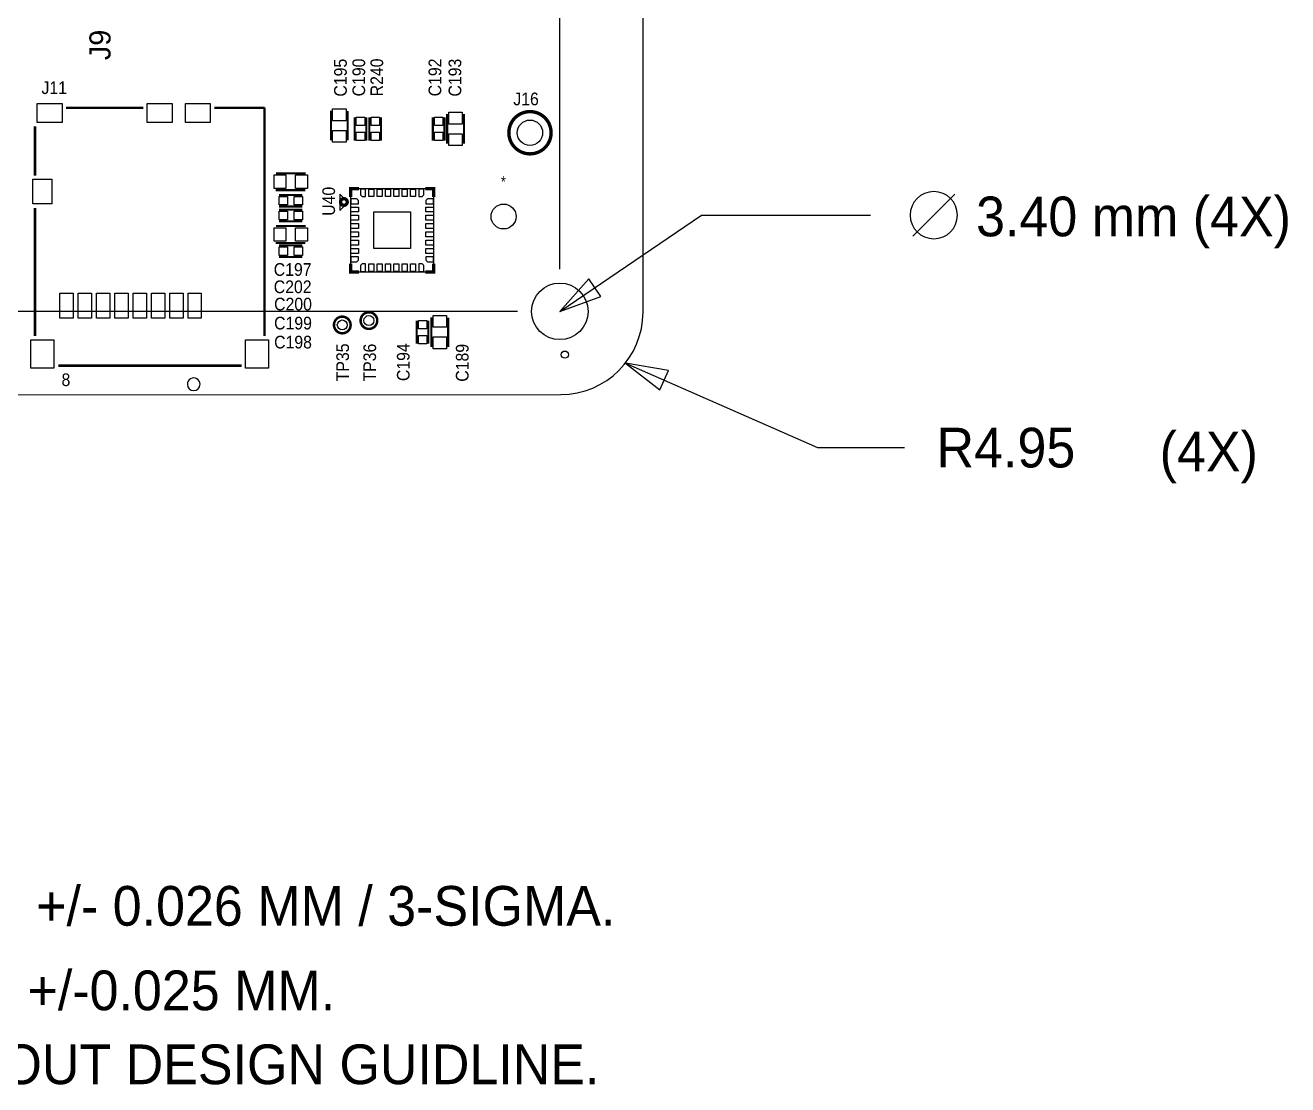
# Model space of a CAD drawing. Extents: x -2476 to 8518, y -1808 to 7994.
# Drawn here: x 4050 to 7038, y -1633 to 874 of the extents above; entities that cross this region are included whole.
import ezdxf
from ezdxf.enums import TextEntityAlignment as Align

# ---------------------------------------------------------------- set-up
doc = ezdxf.new("R2010")
doc.units = 0
doc.layers.add('1', color=211, linetype='CONTINUOUS')
doc.layers.add('2', color=191, linetype='CONTINUOUS')

msp = doc.modelspace()

# ---------------------------------------------------------------- linework, layer by layer
at = {"layer": '1'}
for points in [[(5315.0902, 297.4191), (5315.0902, 4825), (5925, 5350), (5925, 5984.5)], [(6250, 475), (6150, 375)], [(5315.0902, 197.4191), (5650, 425), (6050, 425)], [(5383.7502, 274.3009), (5315.0902, 197.4191), (5411.8522, 232.9454), (5383.7502, 274.3009)], [(5215.0902, 197.4191), (-272.5, 197.4191)], [(5470.3151, 75.1411), (5925, -125), (6130.5, -125)], [(5571.9125, 57.735), (5470.3151, 75.1411), (5551.7688, 11.9723), (5571.9125, 57.735)]]:
    msp.add_lwpolyline(points, dxfattribs=at)
for points in [[(195, 0), (5317.0449, 0.5482, 0.414025), (5511.9402, 195.5691), (5511.9402, 4489.3111, 0.414251), (5316.9402, 4684.3361), (194.9413, 4684.993, 0.414163), (0, 4490.018), (0, 194.982, 0.414187)], [(6255.9017, 425, 1), (6144.0983, 425, 1)]]:
    msp.add_lwpolyline(points, format="xyb", close=True, dxfattribs=at)
at = {"layer": '2'}
for points in [[(4078.41265, 689.2069), (4137.46775, 689.2069), (4137.46775, 643.9313), (4078.41265, 643.9313)], [(4338.91265, 689.2069), (4397.96775, 689.2069), (4397.96775, 643.9313), (4338.91265, 643.9313)], [(4428.91265, 689.2069), (4487.96775, 689.2069), (4487.96775, 643.9313), (4428.91265, 643.9313)], [(4809.2472, 648.3014), (4777.3574, 648.3014), (4777.3574, 676.2542), (4809.2472, 676.2542)], [(5084.2472, 640.6242), (5052.3574, 640.6242), (5052.3574, 668.577), (5084.2472, 668.577)], [(4833.26295, 656.7659), (4853.34165, 656.7659), (4853.34165, 637.0809), (4833.26295, 637.0809)], [(4868.26295, 656.7659), (4888.34165, 656.7659), (4888.34165, 637.0809), (4868.26295, 637.0809)], [(5018.26295, 656.7659), (5038.34165, 656.7659), (5038.34165, 637.0809), (5018.26295, 637.0809)], [(4809.2472, 597.514), (4777.3574, 597.514), (4777.3574, 625.4668), (4809.2472, 625.4668)], [(4853.34165, 601.6479), (4833.26295, 601.6479), (4833.26295, 621.3329), (4853.34165, 621.3329)], [(4888.34165, 601.6479), (4868.26295, 601.6479), (4868.26295, 621.3329), (4888.34165, 621.3329)], [(5038.34165, 601.6479), (5018.26295, 601.6479), (5018.26295, 621.3329), (5038.34165, 621.3329)], [(5084.2472, 589.8368), (5052.3574, 589.8368), (5052.3574, 617.7896), (5084.2472, 617.7896)], [(4113.078, 510.59665), (4113.078, 451.54155), (4067.8024, 451.54155), (4067.8024, 510.59665)], [(4666.885, 520.1518), (4666.885, 488.262), (4638.9322, 488.262), (4638.9322, 520.1518)], [(4717.6724, 520.1518), (4717.6724, 488.262), (4689.7196, 488.262), (4689.7196, 520.1518)], [(4843.4992, 486.6478), (4843.4992, 472.8683), (4847.4362, 468.9314), (4855.3102, 468.9314), (4855.3102, 486.6478)], [(4874.9952, 468.93135), (4863.1842, 468.93135), (4863.1842, 486.64785), (4874.9952, 486.64785)], [(4894.6802, 468.93135), (4882.8692, 468.93135), (4882.8692, 486.64785), (4894.6802, 486.64785)], [(4914.3653, 468.93135), (4902.5543, 468.93135), (4902.5543, 486.64785), (4914.3653, 486.64785)], [(4934.0503, 468.93135), (4922.2393, 468.93135), (4922.2393, 486.64785), (4934.0503, 486.64785)], [(4953.7354, 468.93135), (4941.9244, 468.93135), (4941.9244, 486.64785), (4953.7354, 486.64785)], [(4973.4204, 468.93135), (4961.6094, 468.93135), (4961.6094, 486.64785), (4973.4204, 486.64785)], [(4981.2944, 486.6478), (4981.2944, 468.9314), (4989.1684, 468.9314), (4993.1054, 472.8683), (4993.1054, 486.6478)], [(4650.7433, 449.1675), (4650.7433, 469.2462), (4670.4283, 469.2462), (4670.4283, 449.1675)], [(4705.8613, 469.24625), (4705.8613, 449.16755), (4686.1763, 449.16755), (4686.1763, 469.24625)], [(4814.3576, 455.3682), (4794.6725, 475.0533), (4794.6725, 435.6832)], [(4834.6409, 464.01), (4820.8614, 464.01), (4820.8614, 452.199), (4838.5778, 452.199), (4838.5778, 460.073)], [(5015.7432, 464.01), (5001.9637, 464.01), (4998.0268, 460.073), (4998.0268, 452.199), (5015.7432, 452.199)], [(4650.7433, 414.1675), (4650.7433, 434.2462), (4670.4283, 434.2462), (4670.4283, 414.1675)], [(4705.8613, 434.24625), (4705.8613, 414.16755), (4686.1763, 414.16755), (4686.1763, 434.24625)], [(4820.8613, 432.514), (4820.8613, 444.325), (4838.5778, 444.325), (4838.5778, 432.514)], [(4820.8613, 412.829), (4820.8613, 424.64), (4838.5778, 424.64), (4838.5778, 412.829)], [(4874.9953, 345.8999), (4874.9953, 432.5139), (4961.6093, 432.5139), (4961.6093, 345.8999)], [(4998.0267, 432.514), (4998.0267, 444.325), (5015.7432, 444.325), (5015.7432, 432.514)], [(4998.0267, 412.829), (4998.0267, 424.64), (5015.7432, 424.64), (5015.7432, 412.829)], [(4666.885, 395.1518), (4666.885, 363.262), (4638.9322, 363.262), (4638.9322, 395.1518)], [(4717.6724, 395.1518), (4717.6724, 363.262), (4689.7196, 363.262), (4689.7196, 395.1518)], [(4820.8613, 393.1439), (4820.8613, 404.9549), (4838.5778, 404.9549), (4838.5778, 393.1439)], [(4998.0267, 393.1439), (4998.0267, 404.9549), (5015.7432, 404.9549), (5015.7432, 393.1439)], [(4820.8613, 373.4589), (4820.8613, 385.2699), (4838.5778, 385.2699), (4838.5778, 373.4589)], [(4820.8613, 353.7738), (4820.8613, 365.5848), (4838.5778, 365.5848), (4838.5778, 353.7738)], [(4998.0267, 373.4589), (4998.0267, 385.2699), (5015.7432, 385.2699), (5015.7432, 373.4589)], [(4998.0267, 353.7738), (4998.0267, 365.5848), (5015.7432, 365.5848), (5015.7432, 353.7738)], [(4650.7433, 329.9549), (4650.7433, 350.0336), (4670.4283, 350.0336), (4670.4283, 329.9549)], [(4705.8613, 350.03365), (4705.8613, 329.95495), (4686.1763, 329.95495), (4686.1763, 350.03365)], [(4820.8613, 334.0888), (4820.8613, 345.8998), (4838.5778, 345.8998), (4838.5778, 334.0888)], [(4998.0267, 334.0888), (4998.0267, 345.8998), (5015.7432, 345.8998), (5015.7432, 334.0888)], [(4838.5778, 326.2148), (4820.8614, 326.2148), (4820.8614, 314.4038), (4834.6409, 314.4038), (4838.5778, 318.3408)], [(4843.4992, 305.5455), (4843.4992, 291.766), (4855.3102, 291.766), (4855.3102, 309.4824), (4847.4362, 309.4824)], [(4874.9952, 291.76595), (4863.1842, 291.76595), (4863.1842, 309.48245), (4874.9952, 309.48245)], [(4894.6802, 291.76595), (4882.8692, 291.76595), (4882.8692, 309.48245), (4894.6802, 309.48245)], [(4914.3653, 291.76595), (4902.5543, 291.76595), (4902.5543, 309.48245), (4914.3653, 309.48245)], [(4934.0503, 291.76595), (4922.2393, 291.76595), (4922.2393, 309.48245), (4934.0503, 309.48245)], [(4953.7354, 291.76595), (4941.9244, 291.76595), (4941.9244, 309.48245), (4953.7354, 309.48245)], [(4973.4204, 291.76595), (4961.6094, 291.76595), (4961.6094, 309.48245), (4973.4204, 309.48245)], [(4981.2944, 309.4824), (4981.2944, 291.766), (4993.1054, 291.766), (4993.1054, 305.5455), (4989.1684, 309.4824)], [(5015.7432, 326.2148), (4998.0268, 326.2148), (4998.0268, 318.3408), (5001.9637, 314.4038), (5015.7432, 314.4038)], [(4163.53865, 240.09665), (4163.53865, 181.04155), (4132.04255, 181.04155), (4132.04255, 240.09665)], [(4206.84965, 240.09665), (4206.84965, 181.04155), (4175.35355, 181.04155), (4175.35355, 240.09665)], [(4250.14885, 240.09665), (4250.14885, 181.04155), (4218.65275, 181.04155), (4218.65275, 240.09665)], [(4293.45995, 240.09665), (4293.45995, 181.04155), (4261.96385, 181.04155), (4261.96385, 240.09665)], [(4336.76695, 240.09665), (4336.76695, 181.04155), (4305.27085, 181.04155), (4305.27085, 240.09665)], [(4380.07805, 240.09665), (4380.07805, 181.04155), (4348.58195, 181.04155), (4348.58195, 240.09665)], [(4423.37725, 240.09665), (4423.37725, 181.04155), (4391.88115, 181.04155), (4391.88115, 240.09665)], [(4466.68825, 240.09665), (4466.68825, 181.04155), (4435.19215, 181.04155), (4435.19215, 240.09665)], [(5014.9953, 187.577), (5046.8851, 187.577), (5046.8851, 159.6242), (5014.9953, 159.6242)], [(4980.26295, 175.7659), (5000.34165, 175.7659), (5000.34165, 156.0809), (4980.26295, 156.0809)], [(4117.99925, 130.03365), (4117.99925, 63.10455), (4062.88115, 63.10455), (4062.88115, 130.03365)], [(4625.99925, 130.03365), (4625.99925, 63.10455), (4570.88115, 63.10455), (4570.88115, 130.03365)], [(5000.34165, 120.6479), (4980.26295, 120.6479), (4980.26295, 140.3329), (5000.34165, 140.3329)], [(5014.9953, 136.7896), (5046.8851, 136.7896), (5046.8851, 108.8368), (5014.9953, 108.8368)]]:
    msp.add_lwpolyline(points, close=True, dxfattribs=at)
for points, const_width in [([(4146.8496, 679.0376), (4329.7119, 679.0376)], 6), ([(4497.2512, 679.0376), (4616.2394, 679.0376)], 6), ([(4616.2394, 679.0376), (4616.2394, 138.888)], 6), ([(4773.3574, 602.2778), (4773.3574, 672.2778)], 5), ([(4813.2472, 671.8841), (4813.2472, 601.8841)], 5), ([(4829.5228, 601.6478), (4829.5228, 656.766)], 5), ([(4857.0818, 601.6478), (4857.0818, 656.766)], 5), ([(4864.5228, 601.6478), (4864.5228, 656.766)], 5), ([(4892.0818, 601.6478), (4892.0818, 656.766)], 5), ([(5014.5228, 601.6478), (5014.5228, 656.766)], 5), ([(5042.0818, 601.6478), (5042.0818, 656.766)], 5), ([(5048.3574, 594.6006), (5048.3574, 664.6006)], 5), ([(5088.2472, 664.2069), (5088.2472, 594.2069)], 5), ([(4072.9284, 518.7502), (4072.9284, 635.3998)], 6), ([(4643.3023, 524.1518), (4713.3023, 524.1518)], 5), ([(4712.9086, 484.262), (4642.9086, 484.262)], 5), ([(4839.5621, 487.6321), (4819.8771, 487.6321), (4819.8771, 467.9471)], 7.874), ([(4997.0425, 487.6321), (5016.7275, 487.6321), (5016.7275, 471.8841), (5012.7905, 471.8841)], 7.874), ([(4705.8614, 472.9864), (4650.7432, 472.9864)], 5), ([(5016.7275, 471.8841), (5016.7275, 467.9471)], 7.874), ([(4072.9284, 138.888), (4072.9284, 441.7581)], 6), ([(4705.8614, 445.4274), (4650.7432, 445.4274)], 5), ([(4705.8614, 437.9864), (4650.7432, 437.9864)], 5), ([(4643.3023, 399.1518), (4713.3023, 399.1518)], 5), ([(4705.8614, 410.4274), (4650.7432, 410.4274)], 5), ([(4712.9086, 359.262), (4642.9086, 359.262)], 5), ([(4705.8614, 353.7738), (4650.7432, 353.7738)], 5), ([(4705.8614, 326.2148), (4650.7432, 326.2148)], 5), ([(4839.5621, 290.7817), (4819.8771, 290.7817), (4819.8771, 310.4667)], 7.874), ([(5016.7275, 310.4667), (5016.7275, 290.7817), (4997.0425, 290.7817)], 7.874), ([(5010.9953, 113.2069), (5010.9953, 183.2069)], 5), ([(5050.8851, 182.8132), (5050.8851, 112.8132)], 5), ([(4976.5228, 175.766), (4976.5228, 120.6478)], 5), ([(5004.0818, 175.766), (5004.0818, 120.6478)], 5), ([(4562.0898, 68.7974), (4128.4993, 68.7974)], 6)]:
    msp.add_lwpolyline(points, dxfattribs=dict(at, const_width=const_width))
for points, const_width in [([(5294.4209, 620.0691, 1), (5194.4209, 620.0691, 1), (5294.4209, 620.0691)], 8), ([(4804.1291, 464.01, 0.414215), (4796.2551, 456.136, 0.414213), (4804.1291, 448.262, 0.414212), (4812.0031, 456.136, 0.414213), (4804.1291, 464.01)], 7.874), ([(4819.9873, 165.2069, -0.414214), (4800.3023, 145.5219, -0.414214), (4780.6173, 165.2069, -0.414214), (4800.3023, 184.8919, -0.414214), (4819.9873, 165.2069)], 5.9055), ([(4882.9873, 175.5691, -0.414214), (4863.3023, 155.8841, -0.414214), (4843.6173, 175.5691, -0.414214), (4863.3023, 195.2541, -0.414214), (4882.9873, 175.5691)], 5.9055)]:
    msp.add_lwpolyline(points, format="xyb", dxfattribs=dict(at, const_width=const_width))
msp.add_lwpolyline([(4819.8771, 290.7817), (5016.7275, 290.7817), (5016.7275, 487.6321), (4819.8771, 487.6321), (4819.8771, 290.7817)], dxfattribs=at)
msp.add_lwpolyline([(4463.6961, 24.7502, 1), (4433.68824, 24.75021, 1)], format="xyb", close=True, dxfattribs=at)
for centre, radius in [((5244.4209, 620.0691), 30), ((5181.85, 421.8291), 29.5), ((5315.0902, 197.4191), 66.929), ((4863.3023, 175.5691), 11.811), ((4800.3023, 165.2069), 11.811), ((5326.9012, 95.0569), 8.46455)]:
    msp.add_circle(centre, radius, dxfattribs=at)

# ---------------------------------------------------------------- texts
at = {"layer": '1', "width": 0.978723}
for s, p in [('3.40 mm (4X)', (6300, 375)), ('R4.95', (6206.5, -172)), ('(4X)', (6734.5, -181.3333)), ('2.B2B CONNECTOR PLACEMENT MACHINE X,Y ACCURACY : +/- 0.026 MM / 3-SIGMA.', (466.5, -1256.3333)), ('3.B2B CONNECTOR FOOTPRINT SOLDER PAD TOLERENCE: +/-0.025 MM.', (466.5, -1456.3333)), ('4.DETAIL COMPONENT KEEPOUT INFO REFER TO PCB LAYOUT DESIGN GUIDLINE.', (466.5, -1631.3333))]:
    msp.add_text(s, height=94, dxfattribs=at).set_placement(p)
at = {"layer": '2'}
for s, height, width, p in [('J9', 50, 1.02, (4251.85, 791.8291)), ('C195', 30, 0.933333, (4810.9402, 705.5691)), ('C190', 30, 0.933333, (4854.3103, 706.1045)), ('R240', 30, 0.933333, (4896.9593, 706.2125)), ('C192', 30, 0.933333, (5034.4873, 706.2125)), ('C193', 30, 0.933333, (5081.8093, 705.7205)), ('U40', 30, 0.933333, (4783.0902, 423.4611)), ('TP35', 30, 0.933333, (4816.1183, 31.8815)), ('C194', 30, 0.933333, (4959.5623, 32.3735)), ('TP36', 30, 0.933333, (4880.2003, 31.3885)), ('C189', 30, 0.933333, (5099.0623, 30.8955))]:
    msp.add_text(s, height=height, rotation=90, dxfattribs=dict(at, width=width)).set_placement(p)
at = {"layer": '2', "width": 0.933333}
msp.add_text('J11', height=30, dxfattribs=at).set_placement((4118.6193, 711.6355), align=Align.CENTER)
at = {"layer": '2'}
for s, height, width, p in [('J16', 30, 0.933333, (5204.9209, 685.0691)), ('*', 25, 0.88, (5175.85, 491.8291)), ('C197', 30, 0.933333, (4638.0902, 281.4611)), ('C202', 30, 0.933333, (4638.0902, 240.4611)), ('C200', 30, 0.933333, (4638.9402, 199.5691)), ('C199', 30, 0.933333, (4638.9402, 154.5691)), ('C198', 30, 0.933333, (4638.9402, 109.5691)), ('8', 30, 0.933333, (4135.9402, 20.5691))]:
    msp.add_text(s, height=height, dxfattribs=dict(at, width=width)).set_placement(p)

doc.saveas('drawing.dxf')
